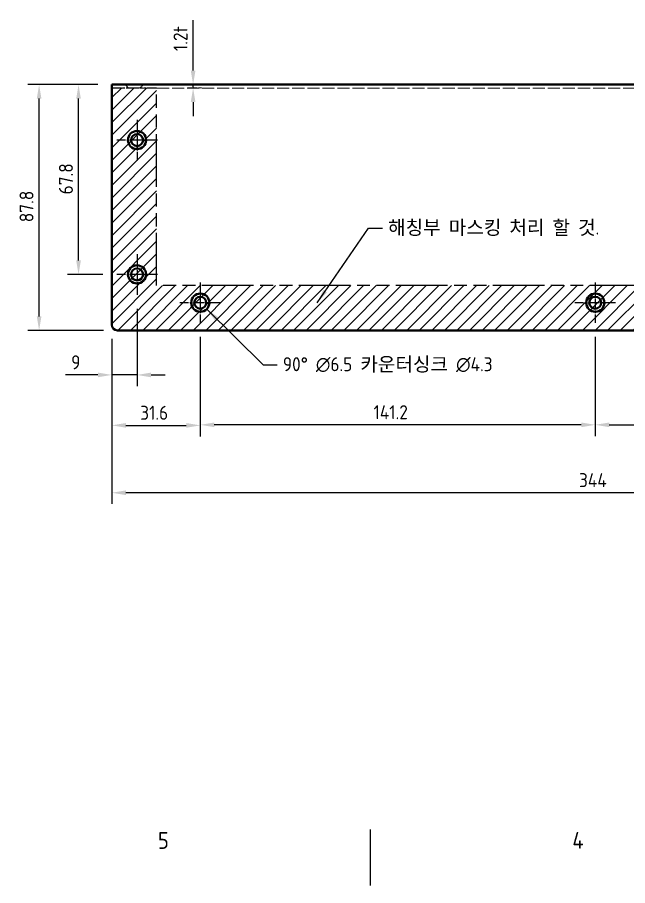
# Model space of a CAD drawing. Header units: millimetres. Extents: x 0 to 1188, y 0 to 840.
# Drawn here: x 467.8 to 686, y 0 to 310.2 of the extents above; entities that cross this region are included whole.
import ezdxf

# ---------------------------------------------------------------- set-up
doc = ezdxf.new("R2010")
doc.units = ezdxf.units.MM
doc.header["$LTSCALE"] = 2
for name, pattern in [('CHAIN', [0.3543, 0.2362, -0.0295, 0.0591, -0.0295]), ('DASHED', [0.2067, 0.1654, -0.0413]), ('DOUBLE_DASH_CHAIN', [1.2403, 0.6614, -0.0827, 0.1654, -0.0827, 0.1654, -0.0827])]:
    doc.linetypes.add(name, pattern=pattern)
doc.layers.get('0').update_dxf_attribs({"color": 3, "lineweight": 25})
for name, color, linetype, lineweight in [('가려진 것(ISO)', 2, 'DASHED', 18), ('가시적인 것(ISO)', 3, 'Continuous', 40), ('경계(ISO)', 7, 'Continuous', 25), ('기호(ISO)', 5, 'Continuous', 25), ('스케치 형상(ISO)', 3, 'Continuous', 25), ('중심 표식(ISO)', 1, 'Continuous', 25), ('치수(ISO)', 2, 'Continuous', 25), ('해치(ISO)', 7, 'Continuous', 18)]:
    doc.layers.add(name, color=color, linetype=linetype, lineweight=lineweight)
doc.styles.add('문자 텍스트_PSTEK_POSCO', font='isocp.shx')
doc.styles.add('치수 텍스트_PSTEK_POSCO', font='isocp.shx')
doc.dimstyles.new('치수_PSTEK_POSCO', dxfattribs={"dimscale": 2, "dimtxt": 2.5, "dimasz": 2.5, "dimexe": 2, "dimexo": 2.5, "dimgap": 1, "dimtad": 1, "dimrnd": 1e-08, "dimdsep": 46, "dimtxsty": '치수 텍스트_PSTEK_POSCO', "dimcen": 0.09, "dimdle": 10, "dimclrd": 7, "dimclre": 7, "dimclrt": 2, "dimadec": 1, "dimazin": 2, "dimtfac": 1, "dimtmove": 0, "dimatfit": 3, "dimfxl": 0, "dimtolj": 1, "dimlwd": -1, "dimlwe": -1, "dimarcsym": 0})
doc.dimstyles.new('치수_PSTEK_POSCO$7', dxfattribs={"dimscale": 2, "dimtxt": 2.5, "dimasz": 2.5, "dimexe": 2, "dimexo": 2.5, "dimgap": 1, "dimtad": 1, "dimrnd": 1e-08, "dimdsep": 46, "dimtxsty": '치수 텍스트_PSTEK_POSCO', "dimcen": 0.09, "dimdle": 10, "dimclrd": 7, "dimclre": 7, "dimclrt": 2, "dimadec": 1, "dimazin": 2, "dimtfac": 1, "dimtmove": 0, "dimatfit": 3, "dimfxl": 0, "dimtolj": 1, "dimlwd": -1, "dimlwe": -1, "dimarcsym": 0})

# ---------------------------------------------------------------- blocks, each defined once
blk = doc.blocks.new('경계 Default Border')
at = {"layer": '경계(ISO)', "flags": 128}
blk.add_lwpolyline([(297, 0), (297, 10)], dxfattribs=at)
at = {"layer": '경계(ISO)', "color": 2, "char_height": 3, "attachment_point": 7, "style": '문자 텍스트_PSTEK_POSCO'}
for s, insert in [('5', (259.02, 6.57)), ('4', (333.1, 6.6))]:
    blk.add_mtext(s, dxfattribs=dict(at, insert=insert))
blk = doc.blocks.new('*D22')
at = {"layer": 'Defpoints', "color": 0}
for p in [(674.39, 201.02), (815.59, 201.02), (815.59, 164.64)]:
    blk.add_point(p, dxfattribs=at)
at = {"layer": '치수(ISO)', "color": 7}
for p, q in [((674.39, 196.02), (674.39, 160.64)), ((815.59, 196.02), (815.59, 160.64)), ((679.39, 164.64), (810.59, 164.64))]:
    blk.add_line(p, q, dxfattribs=at)
for points in [[(679.39, 165.47), (679.39, 163.8), (674.39, 164.64)], [(810.59, 165.47), (810.59, 163.8), (815.59, 164.64)]]:
    blk.add_solid(points, dxfattribs=at)
at = {"layer": '치수(ISO)', "color": 2, "insert": (736.34, 169.14), "char_height": 5, "attachment_point": 4, "style": '치수 텍스트_PSTEK_POSCO'}
blk.add_mtext('\\A1;141.2', dxfattribs=at)
blk = doc.blocks.new('*D28')
at = {"layer": 'Defpoints', "color": 0}
for p in [(501.59, 200.37), (845.59, 200.37), (501.59, 140.37)]:
    blk.add_point(p, dxfattribs=at)
at = {"layer": '치수(ISO)', "color": 7}
for p, q in [((501.59, 195.37), (501.59, 136.37)), ((845.59, 195.37), (845.59, 136.37)), ((840.59, 140.37), (506.59, 140.37))]:
    blk.add_line(p, q, dxfattribs=at)
for points in [[(506.59, 141.21), (506.59, 139.54), (501.59, 140.37)], [(840.59, 141.21), (840.59, 139.54), (845.59, 140.37)]]:
    blk.add_solid(points, dxfattribs=at)
at = {"layer": '치수(ISO)', "color": 2, "insert": (668.59, 144.87), "char_height": 5, "attachment_point": 4, "style": '치수 텍스트_PSTEK_POSCO'}
blk.add_mtext('\\A1;344', dxfattribs=at)
blk = doc.blocks.new('*D30')
at = {"layer": 'Defpoints', "color": 0}
for p in [(533.19, 201.02), (674.39, 201.02), (533.19, 164.64)]:
    blk.add_point(p, dxfattribs=at)
at = {"layer": '치수(ISO)', "color": 7}
for p, q in [((533.19, 196.02), (533.19, 160.64)), ((674.39, 196.02), (674.39, 160.64)), ((669.39, 164.64), (538.19, 164.64))]:
    blk.add_line(p, q, dxfattribs=at)
for points in [[(538.19, 165.47), (538.19, 163.8), (533.19, 164.64)], [(669.39, 165.47), (669.39, 163.8), (674.39, 164.64)]]:
    blk.add_solid(points, dxfattribs=at)
at = {"layer": '치수(ISO)', "color": 2, "insert": (595.14, 169.14), "char_height": 5, "attachment_point": 4, "style": '치수 텍스트_PSTEK_POSCO'}
blk.add_mtext('\\A1;141.2', dxfattribs=at)
blk = doc.blocks.new('*D33')
at = {"layer": 'Defpoints', "color": 0}
for p in [(475.58, 286.17), (501.59, 286.17), (503.59, 198.37)]:
    blk.add_point(p, dxfattribs=at)
at = {"layer": '치수(ISO)', "color": 7}
for p, q in [((496.59, 286.17), (471.58, 286.17)), ((475.58, 203.37), (475.58, 281.17)), ((498.59, 198.37), (471.58, 198.37))]:
    blk.add_line(p, q, dxfattribs=at)
for points in [[(474.75, 281.17), (476.41, 281.17), (475.58, 286.17)], [(474.75, 203.37), (476.41, 203.37), (475.58, 198.37)]]:
    blk.add_solid(points, dxfattribs=at)
at = {"layer": '치수(ISO)', "color": 2, "insert": (471.08, 237.02), "char_height": 5, "attachment_point": 4, "rotation": 90, "style": '치수 텍스트_PSTEK_POSCO'}
blk.add_mtext('\\A1;87.8', dxfattribs=at)
blk = doc.blocks.new('*D34')
at = {"layer": 'Defpoints', "color": 0}
for p in [(489.67, 286.17), (501.59, 286.17), (503.34, 218.37)]:
    blk.add_point(p, dxfattribs=at)
at = {"layer": '치수(ISO)', "color": 7}
for p, q in [((496.59, 286.17), (485.67, 286.17)), ((489.67, 223.37), (489.67, 281.17)), ((498.34, 218.37), (485.67, 218.37))]:
    blk.add_line(p, q, dxfattribs=at)
for points in [[(488.84, 281.17), (490.5, 281.17), (489.67, 286.17)], [(488.84, 223.37), (490.5, 223.37), (489.67, 218.37)]]:
    blk.add_solid(points, dxfattribs=at)
at = {"layer": '치수(ISO)', "color": 2, "insert": (485.17, 246.97), "char_height": 5, "attachment_point": 4, "rotation": 90, "style": '치수 텍스트_PSTEK_POSCO'}
blk.add_mtext('\\A1;67.8', dxfattribs=at)
blk = doc.blocks.new('*D35')
at = {"layer": 'Defpoints', "color": 0}
for p in [(501.59, 200.37), (533.19, 201.02), (533.19, 164.44)]:
    blk.add_point(p, dxfattribs=at)
at = {"layer": '치수(ISO)', "color": 7}
for p, q in [((533.19, 196.02), (533.19, 160.44)), ((501.59, 195.37), (501.59, 160.44)), ((506.59, 164.44), (528.19, 164.44))]:
    blk.add_line(p, q, dxfattribs=at)
for points in [[(506.59, 165.27), (506.59, 163.6), (501.59, 164.44)], [(528.19, 165.27), (528.19, 163.6), (533.19, 164.44)]]:
    blk.add_solid(points, dxfattribs=at)
at = {"layer": '치수(ISO)', "color": 2, "insert": (511.72, 168.94), "char_height": 5, "attachment_point": 4, "style": '치수 텍스트_PSTEK_POSCO'}
blk.add_mtext('\\A1;31.6', dxfattribs=at)
blk = doc.blocks.new('*D36')
at = {"layer": 'Defpoints', "color": 0}
for p in [(501.59, 286.17), (530.63, 286.17), (501.59, 284.97)]:
    blk.add_point(p, dxfattribs=at)
at = {"layer": '치수(ISO)', "color": 7}
for p, q in [((530.63, 291.17), (530.63, 309.17)), ((530.63, 284.97), (530.63, 286.17)), ((530.63, 279.97), (530.63, 274.97))]:
    blk.add_line(p, q, dxfattribs=at)
for points in [[(529.8, 291.17), (531.46, 291.17), (530.63, 286.17)], [(529.8, 279.97), (531.46, 279.97), (530.63, 284.97)]]:
    blk.add_solid(points, dxfattribs=at)
at = {"layer": '치수(ISO)', "color": 2, "insert": (526.13, 298.17), "char_height": 5, "attachment_point": 4, "rotation": 90, "style": '치수 텍스트_PSTEK_POSCO'}
blk.add_mtext('\\A1;1.2t', dxfattribs=at)
blk = doc.blocks.new('*D39')
at = {"layer": 'Defpoints', "color": 0}
for p in [(510.59, 211.12), (501.59, 200.37), (501.59, 182.46)]:
    blk.add_point(p, dxfattribs=at)
at = {"layer": '치수(ISO)', "color": 7}
for p, q in [((510.59, 206.12), (510.59, 178.46)), ((501.59, 195.37), (501.59, 178.46)), ((496.59, 182.46), (485.04, 182.46)), ((510.59, 182.46), (501.59, 182.46)), ((515.59, 182.46), (520.59, 182.46))]:
    blk.add_line(p, q, dxfattribs=at)
for points in [[(496.59, 183.29), (496.59, 181.63), (501.59, 182.46)], [(515.59, 183.29), (515.59, 181.63), (510.59, 182.46)]]:
    blk.add_solid(points, dxfattribs=at)
at = {"layer": '치수(ISO)', "color": 2, "insert": (487.04, 186.96), "char_height": 5, "attachment_point": 4, "style": '치수 텍스트_PSTEK_POSCO'}
blk.add_mtext('\\A1;9', dxfattribs=at)

msp = doc.modelspace()

# ---------------------------------------------------------------- hatches: boundary and pattern name
at = {"layer": '해치(ISO)'}
h = msp.add_hatch(dxfattribs=at)
h.set_pattern_fill('ANSI31', color=1, scale=25.4, style=0)
h.set_pattern_definition([(45, (0, 0), (-2.245064, 2.245064), [])])
edge = h.paths.add_edge_path()
edge.add_line((501.592, 284.973), (501.592, 200.373))
edge.add_arc((503.592, 200.373), 2, 180, 270)
edge.add_line((503.592, 198.373), (843.592, 198.373))
edge.add_arc((843.592, 200.373), 2, 270, 360)
edge.add_line((845.592, 200.373), (845.592, 284.973))
edge.add_line((845.592, 284.973), (829.592, 284.973))
edge.add_line((829.592, 284.973), (829.592, 214.373))
edge.add_line((829.592, 214.373), (517.592, 214.373))
edge.add_line((517.592, 214.373), (517.592, 284.973))
edge.add_line((517.592, 284.973), (501.592, 284.973))

# ---------------------------------------------------------------- linework, layer by layer
at = {"layer": '가려진 것(ISO)', "ltscale": 1.481406}
for p, q in [((507.442, 285.073), (506.342, 286.173)), ((511.742, 285.073), (512.842, 286.173))]:
    msp.add_line(p, q, dxfattribs=at)
at = {"layer": '가려진 것(ISO)', "ltscale": 13.001935}
msp.add_line((501.592, 284.973), (845.592, 284.973), dxfattribs=at)
at = {"layer": '가려진 것(ISO)', "ltscale": 6.432465}
msp.add_line((511.742, 285.073), (507.442, 285.073), dxfattribs=at)
at = {"layer": '가려진 것(ISO)', "ltscale": 0.095135}
for p, q in [((507.442, 284.973), (507.442, 285.073)), ((511.742, 284.973), (511.742, 285.073)), ((528.592, 284.973), (528.592, 285.073)), ((528.792, 284.973), (528.792, 285.073)), ((533.592, 284.973), (533.592, 285.073))]:
    msp.add_line(p, q, dxfattribs=at)
at = {"layer": '가려진 것(ISO)', "ltscale": 4.761642}
msp.add_line((528.592, 285.073), (533.592, 285.073), dxfattribs=at)
at = {"layer": '가시적인 것(ISO)'}
for p, q in [((845.592, 286.173), (501.592, 286.173)), ((501.592, 284.473), (501.592, 286.173)), ((501.592, 200.373), (501.592, 284.473)), ((503.592, 198.373), (843.592, 198.373))]:
    msp.add_line(p, q, dxfattribs=at)
for centre, radius in [((510.592, 266.373), 3.25), ((510.592, 266.373), 2.15), ((510.592, 218.373), 3.25), ((510.592, 218.373), 2.15), ((533.192, 208.273), 3.25), ((674.392, 208.273), 3.25), ((533.192, 208.273), 2.15), ((674.392, 208.273), 2.15)]:
    msp.add_circle(centre, radius, dxfattribs=at)
msp.add_arc((503.592, 200.373), 2, 180, 270, dxfattribs=at)
at = {"layer": '스케치 형상(ISO)', "color": 1, "linetype": 'DOUBLE_DASH_CHAIN', "ltscale": 2.539291}
msp.add_line((517.592, 284.973), (501.592, 284.973), dxfattribs=at)
at = {"layer": '스케치 형상(ISO)', "color": 1, "linetype": 'DOUBLE_DASH_CHAIN', "ltscale": 0.079256}
msp.add_line((501.592, 284.973), (501.592, 284.473), dxfattribs=at)
at = {"layer": '스케치 형상(ISO)', "color": 1, "linetype": 'DOUBLE_DASH_CHAIN', "ltscale": 14.230428}
msp.add_line((517.592, 214.373), (517.592, 284.973), dxfattribs=at)
at = {"layer": '스케치 형상(ISO)', "color": 1, "linetype": 'DOUBLE_DASH_CHAIN', "ltscale": 13.975114}
msp.add_line((829.592, 214.373), (517.592, 214.373), dxfattribs=at)
at = {"layer": '중심 표식(ISO)', "linetype": 'CHAIN', "ltscale": 8.056153}
for p, q in [((510.592, 273.623), (510.592, 259.123)), ((517.842, 266.373), (503.342, 266.373)), ((510.592, 225.623), (510.592, 211.123)), ((517.842, 218.373), (503.342, 218.373)), ((533.192, 215.523), (533.192, 201.023)), ((674.392, 215.523), (674.392, 201.023)), ((540.442, 208.273), (525.942, 208.273)), ((681.642, 208.273), (667.142, 208.273))]:
    msp.add_line(p, q, dxfattribs=at)

# ---------------------------------------------------------------- block references
at = {"xscale": 2, "yscale": 2, "zscale": 2}
msp.add_blockref('경계 Default Border', (0, 0), dxfattribs=at)

# ---------------------------------------------------------------- texts
at = {"layer": '기호(ISO)', "color": 2, "insert": (600.327, 234.848), "char_height": 5, "width": 87.72943, "attachment_point": 4, "style": '치수 텍스트_PSTEK_POSCO'}
msp.add_mtext('{\\fISOCP|b0|i0;\\H5.0000;해칭부 마스킹 처리 할 것.}', dxfattribs=at)
at = {"layer": '기호(ISO)', "color": 2, "insert": (562.708, 186.017), "char_height": 5, "width": 87.89926, "attachment_point": 4, "line_spacing_factor": 0.4375, "style": '치수 텍스트_PSTEK_POSCO'}
msp.add_mtext('{90° \\fAIGDT|b0|i0;\\H5.0000;n\\fisocp|b0|i0;\\H5.0000;6.5 카운터싱크 \\fAIGDT|b0|i0;\\H5.0000;n\\fisocp|b0|i0;\\H5.0000;4.3}', dxfattribs=at)

# ---------------------------------------------------------------- dimensions: what is measured, and where the dimension line sits
at = {"layer": '치수(ISO)', "color": 7}
dim = msp.add_linear_dim(base=(530.629, 286.173), p1=(501.592, 284.973), p2=(501.592, 286.173), angle=270, text='<>t', dimstyle='치수_PSTEK_POSCO', override={"dimdec": 2, "dimse1": 1, "dimse2": 1, "dimtp": 0, "dimtm": 0, "dimtdec": 2, "dimtofl": 1, "dimatfit": 1}, dxfattribs=at)
dim.commit()
dim.dimension.update_dxf_attribs({"geometry": '*D36', "text_midpoint": (530.629, 302.673), "dimtype": 160})
for base, p1, p2, angle, override, picture, middle in [((475.582, 286.173), (503.592, 198.373), (501.592, 286.173), 90, {"dimdec": 2, "dimtp": 0, "dimtm": 0, "dimtdec": 2, "dimtofl": 0, "dimatfit": 1}, '*D33', (475.582, 242.273)), ((489.669, 286.173), (503.342, 218.373), (501.592, 286.173), 90, {"dimdec": 2, "dimtp": 0, "dimtm": 0, "dimtdec": 2, "dimtofl": 0, "dimatfit": 1}, '*D34', (489.669, 252.373)), ((501.592, 182.46), (510.592, 211.123), (501.592, 200.373), 180, {"dimdec": 2, "dimtp": 0, "dimtm": 0, "dimtdec": 2, "dimtofl": 1, "dimatfit": 1}, '*D39', (488.318, 182.46)), ((533.192, 164.436), (501.592, 200.373), (533.192, 201.023), 180, {"dimdec": 2, "dimtp": 0, "dimtm": 0, "dimtdec": 2, "dimtofl": 0, "dimatfit": 1}, '*D35', (516.592, 164.436)), ((501.592, 140.373), (845.592, 200.373), (501.592, 200.373), 180, {"dimdec": 2, "dimtp": 0, "dimtm": 0, "dimtdec": 2, "dimtofl": 0, "dimatfit": 1}, '*D28', (673.592, 140.373)), ((533.192, 164.636), (674.392, 201.023), (533.192, 201.023), 180, {"dimdec": 2, "dimtp": 0, "dimtm": 0, "dimtdec": 2, "dimtofl": 0, "dimatfit": 1}, '*D30', (601.542, 164.636)), ((815.592, 164.636), (674.392, 201.023), (815.592, 201.023), 180, {"dimdec": 2, "dimtp": 0, "dimtm": 0, "dimtdec": 2, "dimtofl": 0, "dimatfit": 1}, '*D22', (742.742, 164.636))]:
    dim = msp.add_linear_dim(base=base, p1=p1, p2=p2, angle=angle, dimstyle='치수_PSTEK_POSCO', override=override, dxfattribs=at)
    dim.commit()
    dim.dimension.update_dxf_attribs({"geometry": picture, "text_midpoint": middle, "dimtype": 160})

# ---------------------------------------------------------------- leaders
at = {"layer": '기호(ISO)', "color": 7, "annotation_type": 0, "has_hookline": 1, "hookline_direction": 0}
for points, text_width in [([(574.983, 208.244), (593.327, 234.848), (598.327, 234.848)], 77.265), ([(535.49, 205.975), (555.708, 186.017), (560.708, 186.017)], 80.175)]:
    msp.add_leader(points, dimstyle='치수_PSTEK_POSCO$7', override={"dimtad": 0}, dxfattribs=dict(at, text_width=text_width))

doc.saveas('drawing.dxf')
